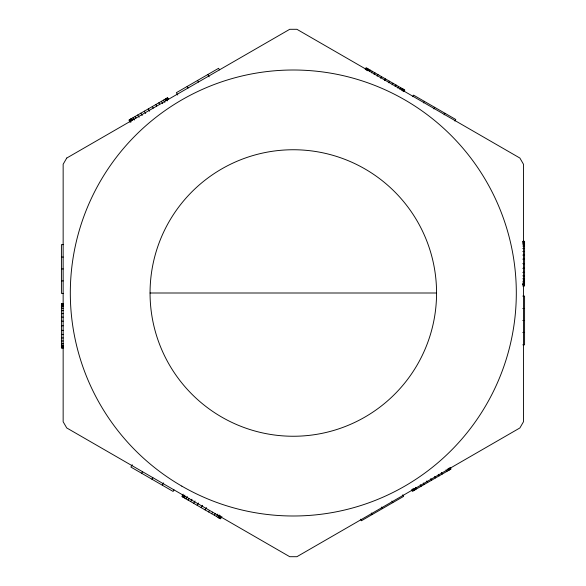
<?xml version="1.0" encoding="UTF-8"?>
<svg xmlns="http://www.w3.org/2000/svg" width="586" height="586" viewBox="0 0 586 586"><rect width="100%" height="100%" fill="white"/><g stroke="black" fill="none" stroke-linecap="round" stroke-linejoin="round"><path stroke-width="0.88" d="M132.246 464.742L130.905 467.071L173.119 491.442L174.02 489.889M365.21 69.28L366.104 67.734L404.816 90.083L403.915 91.628M365.994 69.734L366.895 68.188M366.602 70.086L367.503 68.54M366.909 70.261L367.803 68.709M367.81 70.781L368.704 69.236M369.319 71.653L370.213 70.108M371.429 72.876L372.322 71.324M141.666 473.283L142.566 471.73M374.058 74.393L374.952 72.84M377.128 76.165L378.021 74.612M380.636 78.187L381.53 76.641M151.95 479.223L152.851 477.671M384.584 80.465L385.478 78.92M388.591 82.787L389.492 81.234M392.1 84.809L392.994 83.256M162.315 485.208L163.662 482.879M395.125 86.552L396.019 84.999M397.696 88.039L398.597 86.494M399.806 89.262L400.707 87.71M401.315 90.127L402.216 88.581M402.223 90.654L403.117 89.101M402.523 90.823L403.417 89.277M403.124 91.174L404.018 89.621M183.198 494.159L181.85 496.481L220.563 518.83L221.904 516.508M412.647 96.675L413.54 95.122L455.762 119.493L454.868 121.046M182.649 496.943L183.543 495.39M183.25 497.287L184.143 495.741M183.55 497.463L184.89 495.133M184.451 497.983L185.352 496.437M185.96 498.854L187.3 496.532M188.069 500.07L188.963 498.525M190.648 501.557L191.988 499.235M423.451 102.909L424.345 101.356M193.673 503.308L195.013 500.979M197.174 505.33L198.515 503M201.188 507.644L202.529 505.322M433.816 108.893L434.709 107.341M205.129 509.923L206.477 507.601M208.638 511.952L209.539 510.399M211.707 513.724L212.608 512.171M444.1 114.834L445.001 113.281M214.344 515.24L215.238 513.688M216.454 516.456L217.794 514.134M217.963 517.328L219.303 515.006M218.79 517.812L219.684 516.259M218.864 517.856L219.757 516.303M219.164 518.024L220.512 515.702M219.772 518.376L220.666 516.823M522.785 241.307L524.58 241.307L524.58 286.005L522.785 286.005M522.785 241.688L524.58 241.688M522.785 242.216L524.58 242.216M522.785 242.919L524.58 242.919M522.785 243.263L524.58 243.351M522.785 244.311L524.58 244.311M63.215 244.64L61.42 244.64L61.42 293.388L63.215 293.388M522.785 246.047L524.58 246.047M522.785 248.486L524.58 248.486M522.785 251.526L524.58 251.526M522.785 255.071L524.58 255.071M61.42 257.064L63.215 257.064M522.785 259.122L524.58 259.122M522.785 263.678L524.58 263.678M522.785 268.307L524.58 268.307M61.42 268.945L63.215 268.945M522.785 272.351L524.58 272.351M522.785 275.845L524.58 275.845M522.785 278.819L524.58 278.819M61.42 280.914L63.215 280.914M522.785 281.258L524.58 281.258M522.785 283.001L524.58 283.001M522.785 283.932L524.58 283.932M522.785 284.042L524.58 284.042M522.785 284.393L524.58 284.393M522.785 285.082L524.58 285.082M150.06 293L436.563 293A143.255 143.255 0 0 1 221.684 417.064A143.255 143.255 0 0 1 221.684 168.936A143.255 143.255 0 0 1 436.563 293M522.785 296.084L524.58 296.084L524.58 344.832L522.785 344.832M63.215 303.467L61.42 303.467L61.42 348.165L63.215 348.165M61.42 303.834L63.215 303.834M61.42 304.39L63.215 304.39M61.42 305.079L63.215 305.079M61.42 305.423L63.215 305.423M61.42 305.54L63.215 305.54M61.42 306.471L63.215 306.471M61.42 308.214L63.215 308.214M522.785 308.558L524.58 308.558M61.42 310.646L63.215 310.646M61.42 313.62L63.215 313.62M61.42 317.114L63.215 317.114M522.785 320.527L524.58 320.527M61.42 321.157L63.215 321.157M61.42 325.794L63.215 325.794M61.42 330.35L63.215 330.35M522.785 332.401L524.58 332.401M61.42 334.401L63.215 334.401M61.42 337.946L63.215 337.946M61.42 340.986L63.215 340.986M61.42 343.418L63.215 343.418M61.42 345.161L63.215 345.161M61.42 346.121L63.215 346.121M61.42 346.201L63.215 346.201M61.42 346.553L63.215 346.553M61.42 347.256L63.215 347.256M450.165 467.445L451.059 468.99L412.346 491.339L411.453 489.793M449.374 467.899L450.268 469.445M219.472 69.866L218.578 68.313L176.364 92.691L177.704 95.013M448.766 468.251L449.66 469.796M448.466 468.419L449.359 469.972M447.565 468.947L448.458 470.492M446.056 469.811L446.95 471.364M441.309 472.55L442.21 474.103M207.818 74.525L209.158 76.854M438.24 474.323L439.141 475.876M434.731 476.352L435.632 477.898M430.791 478.63L431.684 480.176M197.526 80.465L198.427 82.018M426.776 480.945L427.67 482.498M423.275 482.967L424.169 484.519M420.25 484.71L421.144 486.263M187.161 86.45L188.062 88.003M415.562 487.42L416.456 488.966M414.053 488.292L414.954 489.837M413.152 488.812L414.046 490.365M412.852 488.988L413.745 490.533M412.251 489.332L413.145 490.878M402.721 494.833L403.622 496.379L361.401 520.756L360.507 519.203M168.526 99.276L167.633 97.73L128.92 120.079L130.26 122.401M167.31 97.913L168.204 99.466M166.834 98.192L167.728 99.737M166.234 98.536L167.581 100.858M165.933 98.704L166.827 100.257M165.032 99.232L165.926 100.777M163.523 100.103L164.864 102.425M161.414 101.319L162.754 103.641M391.917 501.067L392.818 502.62M158.835 102.806L159.729 104.359M155.81 104.55L156.704 106.103M152.309 106.571L153.202 108.124M381.552 507.051L382.453 508.604M148.295 108.893L149.635 111.215M144.346 111.172L145.694 113.494M140.838 113.193L142.186 115.523M371.268 512.992L372.169 514.545M137.769 114.966L139.116 117.295M135.139 116.489L136.033 118.035M133.029 117.705L134.37 120.027M131.52 118.577L132.414 120.123M130.693 119.053L131.586 120.606M130.619 119.097L131.513 120.65M130.319 119.273L131.213 120.819M129.711 119.625L131.052 121.947M66.731 158.052L63.149 164.248L63.149 421.752L66.731 427.948L289.733 556.7L296.897 556.7L519.892 427.948L523.474 421.752L523.474 164.248L519.892 158.052L296.897 29.3L289.733 29.3L66.731 158.052M181.814 486.124A223.002 223.002 0 0 0 516.31 293A223.002 223.002 0 0 0 181.814 99.876A223.002 223.002 0 0 0 181.814 486.124"/></g></svg>
